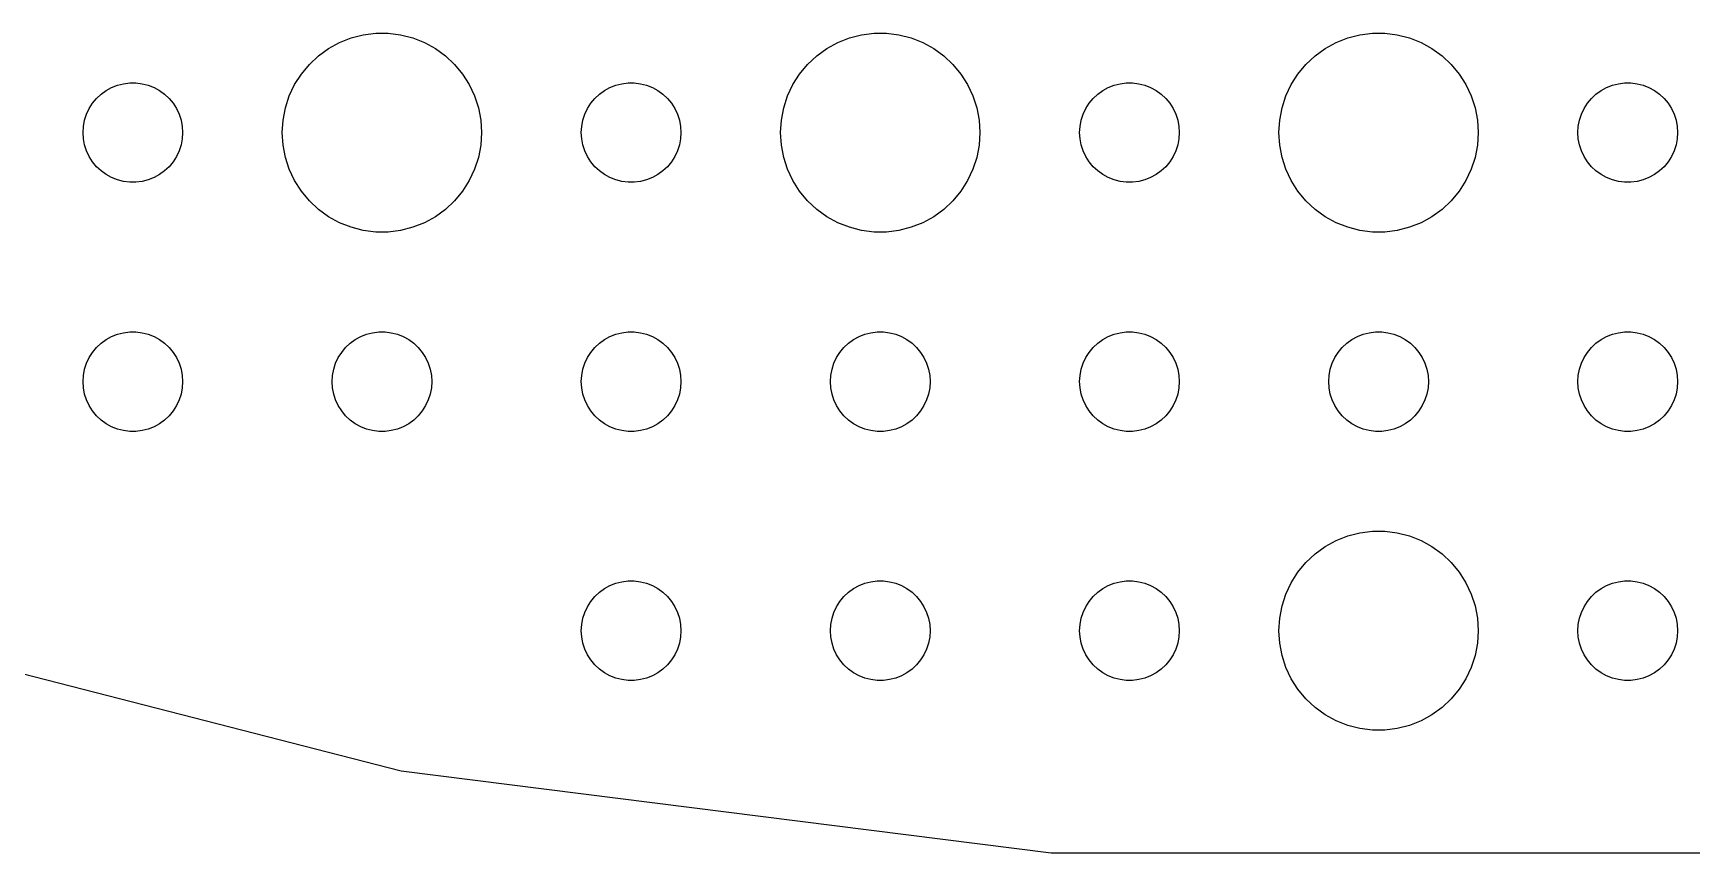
# Model space of a CAD drawing. Header units: metres. Extents: x -157 to 157, y -157 to 157.
# Drawn here: x -40.5 to 9.43, y -156.69 to -132.01 of the extents above; entities that cross this region are included whole.
import ezdxf

# ---------------------------------------------------------------- set-up
doc = ezdxf.new("R2010")
doc.units = ezdxf.units.M

msp = doc.modelspace()

# ---------------------------------------------------------------- linework, layer by layer
for p, q in [((-31.6075, -132.467), (-31.2773, -132.286)), ((-31.2773, -132.286), (-30.927, -132.147)), ((-30.927, -132.147), (-30.5621, -132.053)), ((-30.5621, -132.053), (-30.1884, -132.006)), ((-30.1884, -132.006), (-29.8116, -132.006)), ((-29.8116, -132.006), (-29.4379, -132.053)), ((-29.4379, -132.053), (-29.0729, -132.147)), ((-29.0729, -132.147), (-28.7227, -132.286)), ((-28.7227, -132.286), (-28.3925, -132.467)), ((-16.6075, -132.467), (-16.2773, -132.286)), ((-16.2773, -132.286), (-15.927, -132.147)), ((-15.927, -132.147), (-15.5621, -132.053)), ((-15.5621, -132.053), (-15.1884, -132.006)), ((-15.1884, -132.006), (-14.8116, -132.006)), ((-14.8116, -132.006), (-14.4379, -132.053)), ((-14.4379, -132.053), (-14.0729, -132.147)), ((-14.0729, -132.147), (-13.7227, -132.286)), ((-13.7227, -132.286), (-13.3925, -132.467)), ((-1.60747, -132.467), (-1.27733, -132.286)), ((-1.27733, -132.286), (-0.92705, -132.147)), ((-0.92705, -132.147), (-0.56213, -132.053)), ((-0.56213, -132.053), (-0.18837, -132.006)), ((-0.18837, -132.006), (0.18837, -132.006)), ((0.18837, -132.006), (0.56213, -132.053)), ((0.56213, -132.053), (0.92705, -132.147)), ((0.92705, -132.147), (1.27733, -132.286)), ((1.27733, -132.286), (1.60747, -132.467)), ((-32.1869, -132.946), (-31.9123, -132.688)), ((-31.9123, -132.688), (-31.6075, -132.467)), ((-28.3925, -132.467), (-28.0877, -132.688)), ((-28.0877, -132.688), (-27.8131, -132.946)), ((-17.1869, -132.946), (-16.9123, -132.688)), ((-16.9123, -132.688), (-16.6075, -132.467)), ((-13.3925, -132.467), (-13.0877, -132.688)), ((-13.0877, -132.688), (-12.8131, -132.946)), ((-2.1869, -132.946), (-1.91226, -132.688)), ((-1.91226, -132.688), (-1.60747, -132.467)), ((1.60747, -132.467), (1.91226, -132.688)), ((1.91226, -132.688), (2.1869, -132.946)), ((-32.6289, -133.555), (-32.427, -133.237)), ((-32.427, -133.237), (-32.1869, -132.946)), ((-27.8131, -132.946), (-27.5729, -133.237)), ((-27.5729, -133.237), (-27.3711, -133.555)), ((-17.6289, -133.555), (-17.427, -133.237)), ((-17.427, -133.237), (-17.1869, -132.946)), ((-12.8131, -132.946), (-12.5729, -133.237)), ((-12.5729, -133.237), (-12.3711, -133.555)), ((-2.62891, -133.555), (-2.42705, -133.237)), ((-2.42705, -133.237), (-2.1869, -132.946)), ((2.1869, -132.946), (2.42705, -133.237)), ((2.42705, -133.237), (2.62891, -133.555)), ((-38.4561, -133.844), (-38.3037, -133.734)), ((-38.3037, -133.734), (-38.1387, -133.643)), ((-38.1387, -133.643), (-37.9635, -133.573)), ((-37.9635, -133.573), (-37.7811, -133.527)), ((-37.7811, -133.527), (-37.5942, -133.503)), ((-37.5942, -133.503), (-37.4058, -133.503)), ((-37.4058, -133.503), (-37.2189, -133.527)), ((-37.2189, -133.527), (-37.0365, -133.573)), ((-37.0365, -133.573), (-36.8613, -133.643)), ((-36.8613, -133.643), (-36.6963, -133.734)), ((-36.6963, -133.734), (-36.5439, -133.844)), ((-32.7893, -133.896), (-32.6289, -133.555)), ((-27.3711, -133.555), (-27.2107, -133.896)), ((-23.4561, -133.844), (-23.3037, -133.734)), ((-23.3037, -133.734), (-23.1387, -133.643)), ((-23.1387, -133.643), (-22.9635, -133.573)), ((-22.9635, -133.573), (-22.7811, -133.527)), ((-22.7811, -133.527), (-22.5942, -133.503)), ((-22.5942, -133.503), (-22.4058, -133.503)), ((-22.4058, -133.503), (-22.2189, -133.527)), ((-22.2189, -133.527), (-22.0365, -133.573)), ((-22.0365, -133.573), (-21.8613, -133.643)), ((-21.8613, -133.643), (-21.6963, -133.734)), ((-21.6963, -133.734), (-21.5439, -133.844)), ((-17.7893, -133.896), (-17.6289, -133.555)), ((-12.3711, -133.555), (-12.2107, -133.896)), ((-8.45613, -133.844), (-8.30373, -133.734)), ((-8.30373, -133.734), (-8.13866, -133.643)), ((-8.13866, -133.643), (-7.96352, -133.573)), ((-7.96352, -133.573), (-7.78107, -133.527)), ((-7.78107, -133.527), (-7.59418, -133.503)), ((-7.59418, -133.503), (-7.40581, -133.503)), ((-7.40581, -133.503), (-7.21892, -133.527)), ((-7.21892, -133.527), (-7.03647, -133.573)), ((-7.03647, -133.573), (-6.86133, -133.643)), ((-6.86133, -133.643), (-6.69626, -133.734)), ((-6.69626, -133.734), (-6.54385, -133.844)), ((-2.78932, -133.896), (-2.62891, -133.555)), ((2.62891, -133.555), (2.78932, -133.896)), ((6.54385, -133.844), (6.69626, -133.734)), ((6.69626, -133.734), (6.86133, -133.643)), ((6.86133, -133.643), (7.03647, -133.573)), ((7.03647, -133.573), (7.21892, -133.527)), ((7.21892, -133.527), (7.40581, -133.503)), ((7.40581, -133.503), (7.59418, -133.503)), ((7.59418, -133.503), (7.78107, -133.527)), ((7.78107, -133.527), (7.96352, -133.573)), ((7.96352, -133.573), (8.13866, -133.643)), ((8.13866, -133.643), (8.30373, -133.734)), ((8.30373, -133.734), (8.45613, -133.844)), ((-38.8947, -134.448), (-38.8145, -134.277)), ((-38.8145, -134.277), (-38.7135, -134.118)), ((-38.7135, -134.118), (-38.5934, -133.973)), ((-38.5934, -133.973), (-38.4561, -133.844)), ((-36.5439, -133.844), (-36.4065, -133.973)), ((-36.4065, -133.973), (-36.2865, -134.118)), ((-36.2865, -134.118), (-36.1855, -134.277)), ((-36.1855, -134.277), (-36.1053, -134.448)), ((-32.9763, -134.624), (-32.9057, -134.254)), ((-32.9057, -134.254), (-32.7893, -133.896)), ((-27.2107, -133.896), (-27.0942, -134.254)), ((-27.0942, -134.254), (-27.0237, -134.624)), ((-23.8947, -134.448), (-23.8145, -134.277)), ((-23.8145, -134.277), (-23.7135, -134.118)), ((-23.7135, -134.118), (-23.5934, -133.973)), ((-23.5934, -133.973), (-23.4561, -133.844)), ((-21.5439, -133.844), (-21.4065, -133.973)), ((-21.4065, -133.973), (-21.2865, -134.118)), ((-21.2865, -134.118), (-21.1855, -134.277)), ((-21.1855, -134.277), (-21.1053, -134.448)), ((-17.9763, -134.624), (-17.9057, -134.254)), ((-17.9057, -134.254), (-17.7893, -133.896)), ((-12.2107, -133.896), (-12.0942, -134.254)), ((-12.0942, -134.254), (-12.0237, -134.624)), ((-8.89465, -134.448), (-8.81445, -134.277)), ((-8.81445, -134.277), (-8.71352, -134.118)), ((-8.71352, -134.118), (-8.59344, -133.973)), ((-8.59344, -133.973), (-8.45613, -133.844)), ((-6.54385, -133.844), (-6.40654, -133.973)), ((-6.40654, -133.973), (-6.28647, -134.118)), ((-6.28647, -134.118), (-6.18553, -134.277)), ((-6.18553, -134.277), (-6.10533, -134.448)), ((-2.97633, -134.624), (-2.90575, -134.254)), ((-2.90575, -134.254), (-2.78932, -133.896)), ((2.78932, -133.896), (2.90575, -134.254)), ((2.90575, -134.254), (2.97633, -134.624)), ((6.10533, -134.448), (6.18553, -134.277)), ((6.18553, -134.277), (6.28647, -134.118)), ((6.28647, -134.118), (6.40654, -133.973)), ((6.40654, -133.973), (6.54385, -133.844)), ((8.45613, -133.844), (8.59344, -133.973)), ((8.59344, -133.973), (8.71352, -134.118)), ((8.71352, -134.118), (8.81445, -134.277)), ((8.81445, -134.277), (8.89465, -134.448)), ((-38.9882, -134.812), (-38.9529, -134.627)), ((-38.9529, -134.627), (-38.8947, -134.448)), ((-36.1053, -134.448), (-36.0471, -134.627)), ((-36.0471, -134.627), (-36.0118, -134.812)), ((-33, -135), (-32.9763, -134.624)), ((-27.0237, -134.624), (-27, -135)), ((-23.9882, -134.812), (-23.9529, -134.627)), ((-23.9529, -134.627), (-23.8947, -134.448)), ((-21.1053, -134.448), (-21.0471, -134.627)), ((-21.0471, -134.627), (-21.0118, -134.812)), ((-18, -135), (-17.9763, -134.624)), ((-12.0237, -134.624), (-12, -135)), ((-8.98816, -134.812), (-8.95287, -134.627)), ((-8.95287, -134.627), (-8.89465, -134.448)), ((-6.10533, -134.448), (-6.04712, -134.627)), ((-6.04712, -134.627), (-6.01183, -134.812)), ((-3, -135), (-2.97633, -134.624)), ((2.97633, -134.624), (3, -135)), ((6.01183, -134.812), (6.04712, -134.627)), ((6.04712, -134.627), (6.10533, -134.448)), ((8.89465, -134.448), (8.95287, -134.627)), ((8.95287, -134.627), (8.98816, -134.812)), ((-39, -135), (-38.9882, -134.812)), ((-38.9882, -135.188), (-39, -135)), ((-38.9529, -135.373), (-38.9882, -135.188)), ((-36.0118, -135.188), (-36.0471, -135.373)), ((-36.0118, -134.812), (-36, -135)), ((-36, -135), (-36.0118, -135.188)), ((-32.9763, -135.376), (-33, -135)), ((-27, -135), (-27.0237, -135.376)), ((-24, -135), (-23.9882, -134.812)), ((-23.9882, -135.188), (-24, -135)), ((-23.9529, -135.373), (-23.9882, -135.188)), ((-21.0118, -135.188), (-21.0471, -135.373)), ((-21.0118, -134.812), (-21, -135)), ((-21, -135), (-21.0118, -135.188)), ((-17.9763, -135.376), (-18, -135)), ((-12, -135), (-12.0237, -135.376)), ((-9, -135), (-8.98816, -134.812)), ((-8.98816, -135.188), (-9, -135)), ((-8.95287, -135.373), (-8.98816, -135.188)), ((-6.01183, -135.188), (-6.04712, -135.373)), ((-6.01183, -134.812), (-6, -135)), ((-6, -135), (-6.01183, -135.188)), ((-2.97633, -135.376), (-3, -135)), ((3, -135), (2.97633, -135.376)), ((6, -135), (6.01183, -134.812)), ((6.01183, -135.188), (6, -135)), ((6.04712, -135.373), (6.01183, -135.188)), ((8.98816, -135.188), (8.95287, -135.373)), ((8.98816, -134.812), (9, -135)), ((9, -135), (8.98816, -135.188)), ((-38.8947, -135.552), (-38.9529, -135.373)), ((-38.8145, -135.723), (-38.8947, -135.552)), ((-38.7135, -135.882), (-38.8145, -135.723)), ((-36.1855, -135.723), (-36.2865, -135.882)), ((-36.1053, -135.552), (-36.1855, -135.723)), ((-36.0471, -135.373), (-36.1053, -135.552)), ((-32.9057, -135.746), (-32.9763, -135.376)), ((-32.7893, -136.104), (-32.9057, -135.746)), ((-27.0942, -135.746), (-27.2107, -136.104)), ((-27.0237, -135.376), (-27.0942, -135.746)), ((-23.8947, -135.552), (-23.9529, -135.373)), ((-23.8145, -135.723), (-23.8947, -135.552)), ((-23.7135, -135.882), (-23.8145, -135.723)), ((-21.1855, -135.723), (-21.2865, -135.882)), ((-21.1053, -135.552), (-21.1855, -135.723)), ((-21.0471, -135.373), (-21.1053, -135.552)), ((-17.9057, -135.746), (-17.9763, -135.376)), ((-17.7893, -136.104), (-17.9057, -135.746)), ((-12.0942, -135.746), (-12.2107, -136.104)), ((-12.0237, -135.376), (-12.0942, -135.746)), ((-8.89465, -135.552), (-8.95287, -135.373)), ((-8.81445, -135.723), (-8.89465, -135.552)), ((-8.71352, -135.882), (-8.81445, -135.723)), ((-6.18553, -135.723), (-6.28647, -135.882)), ((-6.10533, -135.552), (-6.18553, -135.723)), ((-6.04712, -135.373), (-6.10533, -135.552)), ((-2.90575, -135.746), (-2.97633, -135.376)), ((-2.78932, -136.104), (-2.90575, -135.746)), ((2.90575, -135.746), (2.78932, -136.104)), ((2.97633, -135.376), (2.90575, -135.746)), ((6.10533, -135.552), (6.04712, -135.373)), ((6.18553, -135.723), (6.10533, -135.552)), ((6.28647, -135.882), (6.18553, -135.723)), ((8.81445, -135.723), (8.71352, -135.882)), ((8.89465, -135.552), (8.81445, -135.723)), ((8.95287, -135.373), (8.89465, -135.552)), ((-38.5934, -136.027), (-38.7135, -135.882)), ((-38.4561, -136.156), (-38.5934, -136.027)), ((-38.3037, -136.266), (-38.4561, -136.156)), ((-38.1387, -136.357), (-38.3037, -136.266)), ((-36.6963, -136.266), (-36.8613, -136.357)), ((-36.5439, -136.156), (-36.6963, -136.266)), ((-36.4065, -136.027), (-36.5439, -136.156)), ((-36.2865, -135.882), (-36.4065, -136.027)), ((-32.6289, -136.445), (-32.7893, -136.104)), ((-27.2107, -136.104), (-27.3711, -136.445)), ((-23.5934, -136.027), (-23.7135, -135.882)), ((-23.4561, -136.156), (-23.5934, -136.027)), ((-23.3037, -136.266), (-23.4561, -136.156)), ((-23.1387, -136.357), (-23.3037, -136.266)), ((-21.6963, -136.266), (-21.8613, -136.357)), ((-21.5439, -136.156), (-21.6963, -136.266)), ((-21.4065, -136.027), (-21.5439, -136.156)), ((-21.2865, -135.882), (-21.4065, -136.027)), ((-17.6289, -136.445), (-17.7893, -136.104)), ((-12.2107, -136.104), (-12.3711, -136.445)), ((-8.59344, -136.027), (-8.71352, -135.882)), ((-8.45613, -136.156), (-8.59344, -136.027)), ((-8.30373, -136.266), (-8.45613, -136.156)), ((-8.13866, -136.357), (-8.30373, -136.266)), ((-6.69626, -136.266), (-6.86133, -136.357)), ((-6.54385, -136.156), (-6.69626, -136.266)), ((-6.40654, -136.027), (-6.54385, -136.156)), ((-6.28647, -135.882), (-6.40654, -136.027)), ((-2.62891, -136.445), (-2.78932, -136.104)), ((2.78932, -136.104), (2.62891, -136.445)), ((6.40654, -136.027), (6.28647, -135.882)), ((6.54385, -136.156), (6.40654, -136.027)), ((6.69626, -136.266), (6.54385, -136.156)), ((6.86133, -136.357), (6.69626, -136.266)), ((8.30373, -136.266), (8.13866, -136.357)), ((8.45613, -136.156), (8.30373, -136.266)), ((8.59344, -136.027), (8.45613, -136.156)), ((8.71352, -135.882), (8.59344, -136.027)), ((-37.9635, -136.427), (-38.1387, -136.357)), ((-37.7811, -136.473), (-37.9635, -136.427)), ((-37.5942, -136.497), (-37.7811, -136.473)), ((-37.4058, -136.497), (-37.5942, -136.497)), ((-37.2189, -136.473), (-37.4058, -136.497)), ((-37.0365, -136.427), (-37.2189, -136.473)), ((-36.8613, -136.357), (-37.0365, -136.427)), ((-32.427, -136.763), (-32.6289, -136.445)), ((-32.1869, -137.054), (-32.427, -136.763)), ((-27.5729, -136.763), (-27.8131, -137.054)), ((-27.3711, -136.445), (-27.5729, -136.763)), ((-22.9635, -136.427), (-23.1387, -136.357)), ((-22.7811, -136.473), (-22.9635, -136.427)), ((-22.5942, -136.497), (-22.7811, -136.473)), ((-22.4058, -136.497), (-22.5942, -136.497)), ((-22.2189, -136.473), (-22.4058, -136.497)), ((-22.0365, -136.427), (-22.2189, -136.473)), ((-21.8613, -136.357), (-22.0365, -136.427)), ((-17.427, -136.763), (-17.6289, -136.445)), ((-17.1869, -137.054), (-17.427, -136.763)), ((-12.5729, -136.763), (-12.8131, -137.054)), ((-12.3711, -136.445), (-12.5729, -136.763)), ((-7.96352, -136.427), (-8.13866, -136.357)), ((-7.78107, -136.473), (-7.96352, -136.427)), ((-7.59418, -136.497), (-7.78107, -136.473)), ((-7.40581, -136.497), (-7.59418, -136.497)), ((-7.21892, -136.473), (-7.40581, -136.497)), ((-7.03647, -136.427), (-7.21892, -136.473)), ((-6.86133, -136.357), (-7.03647, -136.427)), ((-2.42705, -136.763), (-2.62891, -136.445)), ((-2.1869, -137.054), (-2.42705, -136.763)), ((2.42705, -136.763), (2.1869, -137.054)), ((2.62891, -136.445), (2.42705, -136.763)), ((7.03647, -136.427), (6.86133, -136.357)), ((7.21892, -136.473), (7.03647, -136.427)), ((7.40581, -136.497), (7.21892, -136.473)), ((7.59418, -136.497), (7.40581, -136.497)), ((7.78107, -136.473), (7.59418, -136.497)), ((7.96352, -136.427), (7.78107, -136.473)), ((8.13866, -136.357), (7.96352, -136.427)), ((-31.9123, -137.312), (-32.1869, -137.054)), ((-27.8131, -137.054), (-28.0877, -137.312)), ((-16.9123, -137.312), (-17.1869, -137.054)), ((-12.8131, -137.054), (-13.0877, -137.312)), ((-1.91226, -137.312), (-2.1869, -137.054)), ((2.1869, -137.054), (1.91226, -137.312)), ((-31.6075, -137.533), (-31.9123, -137.312)), ((-31.2773, -137.714), (-31.6075, -137.533)), ((-30.927, -137.853), (-31.2773, -137.714)), ((-28.7227, -137.714), (-29.0729, -137.853)), ((-28.3925, -137.533), (-28.7227, -137.714)), ((-28.0877, -137.312), (-28.3925, -137.533)), ((-16.6075, -137.533), (-16.9123, -137.312)), ((-16.2773, -137.714), (-16.6075, -137.533)), ((-15.927, -137.853), (-16.2773, -137.714)), ((-13.7227, -137.714), (-14.0729, -137.853)), ((-13.3925, -137.533), (-13.7227, -137.714)), ((-13.0877, -137.312), (-13.3925, -137.533)), ((-1.60747, -137.533), (-1.91226, -137.312)), ((-1.27733, -137.714), (-1.60747, -137.533)), ((-0.92705, -137.853), (-1.27733, -137.714)), ((1.27733, -137.714), (0.92705, -137.853)), ((1.60747, -137.533), (1.27733, -137.714)), ((1.91226, -137.312), (1.60747, -137.533)), ((-30.5621, -137.947), (-30.927, -137.853)), ((-30.1884, -137.994), (-30.5621, -137.947)), ((-29.8116, -137.994), (-30.1884, -137.994)), ((-29.4379, -137.947), (-29.8116, -137.994)), ((-29.0729, -137.853), (-29.4379, -137.947)), ((-15.5621, -137.947), (-15.927, -137.853)), ((-15.1884, -137.994), (-15.5621, -137.947)), ((-14.8116, -137.994), (-15.1884, -137.994)), ((-14.4379, -137.947), (-14.8116, -137.994)), ((-14.0729, -137.853), (-14.4379, -137.947)), ((-0.56213, -137.947), (-0.92705, -137.853)), ((-0.18837, -137.994), (-0.56213, -137.947)), ((0.18837, -137.994), (-0.18837, -137.994)), ((0.56213, -137.947), (0.18837, -137.994)), ((0.92705, -137.853), (0.56213, -137.947)), ((-38.4561, -141.344), (-38.3037, -141.234)), ((-38.3037, -141.234), (-38.1387, -141.143)), ((-38.1387, -141.143), (-37.9635, -141.073)), ((-37.9635, -141.073), (-37.7811, -141.027)), ((-37.7811, -141.027), (-37.5942, -141.003)), ((-37.5942, -141.003), (-37.4058, -141.003)), ((-37.4058, -141.003), (-37.2189, -141.027)), ((-37.2189, -141.027), (-37.0365, -141.073)), ((-37.0365, -141.073), (-36.8613, -141.143)), ((-36.8613, -141.143), (-36.6963, -141.234)), ((-36.6963, -141.234), (-36.5439, -141.344)), ((-30.9561, -141.344), (-30.8037, -141.234)), ((-30.8037, -141.234), (-30.6387, -141.143)), ((-30.6387, -141.143), (-30.4635, -141.073)), ((-30.4635, -141.073), (-30.2811, -141.027)), ((-30.2811, -141.027), (-30.0942, -141.003)), ((-30.0942, -141.003), (-29.9058, -141.003)), ((-29.9058, -141.003), (-29.7189, -141.027)), ((-29.7189, -141.027), (-29.5365, -141.073)), ((-29.5365, -141.073), (-29.3613, -141.143)), ((-29.3613, -141.143), (-29.1963, -141.234)), ((-29.1963, -141.234), (-29.0439, -141.344)), ((-23.4561, -141.344), (-23.3037, -141.234)), ((-23.3037, -141.234), (-23.1387, -141.143)), ((-23.1387, -141.143), (-22.9635, -141.073)), ((-22.9635, -141.073), (-22.7811, -141.027)), ((-22.7811, -141.027), (-22.5942, -141.003)), ((-22.5942, -141.003), (-22.4058, -141.003)), ((-22.4058, -141.003), (-22.2189, -141.027)), ((-22.2189, -141.027), (-22.0365, -141.073)), ((-22.0365, -141.073), (-21.8613, -141.143)), ((-21.8613, -141.143), (-21.6963, -141.234)), ((-21.6963, -141.234), (-21.5439, -141.344)), ((-15.9561, -141.344), (-15.8037, -141.234)), ((-15.8037, -141.234), (-15.6387, -141.143)), ((-15.6387, -141.143), (-15.4635, -141.073)), ((-15.4635, -141.073), (-15.2811, -141.027)), ((-15.2811, -141.027), (-15.0942, -141.003)), ((-15.0942, -141.003), (-14.9058, -141.003)), ((-14.9058, -141.003), (-14.7189, -141.027)), ((-14.7189, -141.027), (-14.5365, -141.073)), ((-14.5365, -141.073), (-14.3613, -141.143)), ((-14.3613, -141.143), (-14.1963, -141.234)), ((-14.1963, -141.234), (-14.0439, -141.344)), ((-8.45613, -141.344), (-8.30373, -141.234)), ((-8.30373, -141.234), (-8.13866, -141.143)), ((-8.13866, -141.143), (-7.96352, -141.073)), ((-7.96352, -141.073), (-7.78107, -141.027)), ((-7.78107, -141.027), (-7.59418, -141.003)), ((-7.59418, -141.003), (-7.40581, -141.003)), ((-7.40581, -141.003), (-7.21892, -141.027)), ((-7.21892, -141.027), (-7.03647, -141.073)), ((-7.03647, -141.073), (-6.86133, -141.143)), ((-6.86133, -141.143), (-6.69626, -141.234)), ((-6.69626, -141.234), (-6.54385, -141.344)), ((-0.95613, -141.344), (-0.80373, -141.234)), ((-0.80373, -141.234), (-0.63866, -141.143)), ((-0.63866, -141.143), (-0.46352, -141.073)), ((-0.46352, -141.073), (-0.28107, -141.027)), ((-0.28107, -141.027), (-0.09418, -141.003)), ((-0.09418, -141.003), (0.09418, -141.003)), ((0.09418, -141.003), (0.28107, -141.027)), ((0.28107, -141.027), (0.46352, -141.073)), ((0.46352, -141.073), (0.63866, -141.143)), ((0.63866, -141.143), (0.80373, -141.234)), ((0.80373, -141.234), (0.95613, -141.344)), ((6.54385, -141.344), (6.69626, -141.234)), ((6.69626, -141.234), (6.86133, -141.143)), ((6.86133, -141.143), (7.03647, -141.073)), ((7.03647, -141.073), (7.21892, -141.027)), ((7.21892, -141.027), (7.40581, -141.003)), ((7.40581, -141.003), (7.59418, -141.003)), ((7.59418, -141.003), (7.78107, -141.027)), ((7.78107, -141.027), (7.96352, -141.073)), ((7.96352, -141.073), (8.13866, -141.143)), ((8.13866, -141.143), (8.30373, -141.234)), ((8.30373, -141.234), (8.45613, -141.344)), ((-38.8947, -141.948), (-38.8145, -141.777)), ((-38.8145, -141.777), (-38.7135, -141.618)), ((-38.7135, -141.618), (-38.5934, -141.473)), ((-38.5934, -141.473), (-38.4561, -141.344)), ((-36.5439, -141.344), (-36.4065, -141.473)), ((-36.4065, -141.473), (-36.2865, -141.618)), ((-36.2865, -141.618), (-36.1855, -141.777)), ((-36.1855, -141.777), (-36.1053, -141.948)), ((-31.3947, -141.948), (-31.3145, -141.777)), ((-31.3145, -141.777), (-31.2135, -141.618)), ((-31.2135, -141.618), (-31.0934, -141.473)), ((-31.0934, -141.473), (-30.9561, -141.344)), ((-29.0439, -141.344), (-28.9065, -141.473)), ((-28.9065, -141.473), (-28.7865, -141.618)), ((-28.7865, -141.618), (-28.6855, -141.777)), ((-28.6855, -141.777), (-28.6053, -141.948)), ((-23.8947, -141.948), (-23.8145, -141.777)), ((-23.8145, -141.777), (-23.7135, -141.618)), ((-23.7135, -141.618), (-23.5934, -141.473)), ((-23.5934, -141.473), (-23.4561, -141.344)), ((-21.5439, -141.344), (-21.4065, -141.473)), ((-21.4065, -141.473), (-21.2865, -141.618)), ((-21.2865, -141.618), (-21.1855, -141.777)), ((-21.1855, -141.777), (-21.1053, -141.948)), ((-16.3947, -141.948), (-16.3145, -141.777)), ((-16.3145, -141.777), (-16.2135, -141.618)), ((-16.2135, -141.618), (-16.0934, -141.473)), ((-16.0934, -141.473), (-15.9561, -141.344)), ((-14.0439, -141.344), (-13.9065, -141.473)), ((-13.9065, -141.473), (-13.7865, -141.618)), ((-13.7865, -141.618), (-13.6855, -141.777)), ((-13.6855, -141.777), (-13.6053, -141.948)), ((-8.89465, -141.948), (-8.81445, -141.777)), ((-8.81445, -141.777), (-8.71352, -141.618)), ((-8.71352, -141.618), (-8.59344, -141.473)), ((-8.59344, -141.473), (-8.45613, -141.344)), ((-6.54385, -141.344), (-6.40654, -141.473)), ((-6.40654, -141.473), (-6.28647, -141.618)), ((-6.28647, -141.618), (-6.18553, -141.777)), ((-6.18553, -141.777), (-6.10533, -141.948)), ((-1.39465, -141.948), (-1.31445, -141.777)), ((-1.31445, -141.777), (-1.21352, -141.618)), ((-1.21352, -141.618), (-1.09344, -141.473)), ((-1.09344, -141.473), (-0.95613, -141.344)), ((0.95613, -141.344), (1.09344, -141.473)), ((1.09344, -141.473), (1.21352, -141.618)), ((1.21352, -141.618), (1.31445, -141.777)), ((1.31445, -141.777), (1.39465, -141.948)), ((6.10533, -141.948), (6.18553, -141.777)), ((6.18553, -141.777), (6.28647, -141.618)), ((6.28647, -141.618), (6.40654, -141.473)), ((6.40654, -141.473), (6.54385, -141.344)), ((8.45613, -141.344), (8.59344, -141.473)), ((8.59344, -141.473), (8.71352, -141.618)), ((8.71352, -141.618), (8.81445, -141.777)), ((8.81445, -141.777), (8.89465, -141.948)), ((-38.9882, -142.312), (-38.9529, -142.127)), ((-38.9529, -142.127), (-38.8947, -141.948)), ((-36.1053, -141.948), (-36.0471, -142.127)), ((-36.0471, -142.127), (-36.0118, -142.312)), ((-31.4882, -142.312), (-31.4529, -142.127)), ((-31.4529, -142.127), (-31.3947, -141.948)), ((-28.6053, -141.948), (-28.5471, -142.127)), ((-28.5471, -142.127), (-28.5118, -142.312)), ((-23.9882, -142.312), (-23.9529, -142.127)), ((-23.9529, -142.127), (-23.8947, -141.948)), ((-21.1053, -141.948), (-21.0471, -142.127)), ((-21.0471, -142.127), (-21.0118, -142.312)), ((-16.4882, -142.312), (-16.4529, -142.127)), ((-16.4529, -142.127), (-16.3947, -141.948)), ((-13.6053, -141.948), (-13.5471, -142.127)), ((-13.5471, -142.127), (-13.5118, -142.312)), ((-8.98816, -142.312), (-8.95287, -142.127)), ((-8.95287, -142.127), (-8.89465, -141.948)), ((-6.10533, -141.948), (-6.04712, -142.127)), ((-6.04712, -142.127), (-6.01183, -142.312)), ((-1.48816, -142.312), (-1.45287, -142.127)), ((-1.45287, -142.127), (-1.39465, -141.948)), ((1.39465, -141.948), (1.45287, -142.127)), ((1.45287, -142.127), (1.48816, -142.312)), ((6.01183, -142.312), (6.04712, -142.127)), ((6.04712, -142.127), (6.10533, -141.948)), ((8.89465, -141.948), (8.95287, -142.127)), ((8.95287, -142.127), (8.98816, -142.312)), ((-39, -142.5), (-38.9882, -142.312)), ((-38.9882, -142.688), (-39, -142.5)), ((-38.9529, -142.873), (-38.9882, -142.688)), ((-36.0118, -142.688), (-36.0471, -142.873)), ((-36.0118, -142.312), (-36, -142.5)), ((-36, -142.5), (-36.0118, -142.688)), ((-31.5, -142.5), (-31.4882, -142.312)), ((-31.4882, -142.688), (-31.5, -142.5)), ((-31.4529, -142.873), (-31.4882, -142.688)), ((-28.5118, -142.688), (-28.5471, -142.873)), ((-28.5118, -142.312), (-28.5, -142.5)), ((-28.5, -142.5), (-28.5118, -142.688)), ((-24, -142.5), (-23.9882, -142.312)), ((-23.9882, -142.688), (-24, -142.5)), ((-23.9529, -142.873), (-23.9882, -142.688)), ((-21.0118, -142.688), (-21.0471, -142.873)), ((-21.0118, -142.312), (-21, -142.5)), ((-21, -142.5), (-21.0118, -142.688)), ((-16.5, -142.5), (-16.4882, -142.312)), ((-16.4882, -142.688), (-16.5, -142.5)), ((-16.4529, -142.873), (-16.4882, -142.688)), ((-13.5118, -142.688), (-13.5471, -142.873)), ((-13.5118, -142.312), (-13.5, -142.5)), ((-13.5, -142.5), (-13.5118, -142.688)), ((-9, -142.5), (-8.98816, -142.312)), ((-8.98816, -142.688), (-9, -142.5)), ((-8.95287, -142.873), (-8.98816, -142.688)), ((-6.01183, -142.688), (-6.04712, -142.873)), ((-6.01183, -142.312), (-6, -142.5)), ((-6, -142.5), (-6.01183, -142.688)), ((-1.5, -142.5), (-1.48816, -142.312)), ((-1.48816, -142.688), (-1.5, -142.5)), ((-1.45287, -142.873), (-1.48816, -142.688)), ((1.48816, -142.688), (1.45287, -142.873)), ((1.48816, -142.312), (1.5, -142.5)), ((1.5, -142.5), (1.48816, -142.688)), ((6, -142.5), (6.01183, -142.312)), ((6.01183, -142.688), (6, -142.5)), ((6.04712, -142.873), (6.01183, -142.688)), ((8.98816, -142.688), (8.95287, -142.873)), ((8.98816, -142.312), (9, -142.5)), ((9, -142.5), (8.98816, -142.688)), ((-38.8947, -143.052), (-38.9529, -142.873)), ((-38.8145, -143.223), (-38.8947, -143.052)), ((-38.7135, -143.382), (-38.8145, -143.223)), ((-36.1855, -143.223), (-36.2865, -143.382)), ((-36.1053, -143.052), (-36.1855, -143.223)), ((-36.0471, -142.873), (-36.1053, -143.052)), ((-31.3947, -143.052), (-31.4529, -142.873)), ((-31.3145, -143.223), (-31.3947, -143.052)), ((-31.2135, -143.382), (-31.3145, -143.223)), ((-28.6855, -143.223), (-28.7865, -143.382)), ((-28.6053, -143.052), (-28.6855, -143.223)), ((-28.5471, -142.873), (-28.6053, -143.052)), ((-23.8947, -143.052), (-23.9529, -142.873)), ((-23.8145, -143.223), (-23.8947, -143.052)), ((-23.7135, -143.382), (-23.8145, -143.223)), ((-21.1855, -143.223), (-21.2865, -143.382)), ((-21.1053, -143.052), (-21.1855, -143.223)), ((-21.0471, -142.873), (-21.1053, -143.052)), ((-16.3947, -143.052), (-16.4529, -142.873)), ((-16.3145, -143.223), (-16.3947, -143.052)), ((-16.2135, -143.382), (-16.3145, -143.223)), ((-13.6855, -143.223), (-13.7865, -143.382)), ((-13.6053, -143.052), (-13.6855, -143.223)), ((-13.5471, -142.873), (-13.6053, -143.052)), ((-8.89465, -143.052), (-8.95287, -142.873)), ((-8.81445, -143.223), (-8.89465, -143.052)), ((-8.71352, -143.382), (-8.81445, -143.223)), ((-6.18553, -143.223), (-6.28647, -143.382)), ((-6.10533, -143.052), (-6.18553, -143.223)), ((-6.04712, -142.873), (-6.10533, -143.052)), ((-1.39465, -143.052), (-1.45287, -142.873)), ((-1.31445, -143.223), (-1.39465, -143.052)), ((-1.21352, -143.382), (-1.31445, -143.223)), ((1.31445, -143.223), (1.21352, -143.382)), ((1.39465, -143.052), (1.31445, -143.223)), ((1.45287, -142.873), (1.39465, -143.052)), ((6.10533, -143.052), (6.04712, -142.873)), ((6.18553, -143.223), (6.10533, -143.052)), ((6.28647, -143.382), (6.18553, -143.223)), ((8.81445, -143.223), (8.71352, -143.382)), ((8.89465, -143.052), (8.81445, -143.223)), ((8.95287, -142.873), (8.89465, -143.052)), ((-38.5934, -143.527), (-38.7135, -143.382)), ((-38.4561, -143.656), (-38.5934, -143.527)), ((-38.3037, -143.766), (-38.4561, -143.656)), ((-38.1387, -143.857), (-38.3037, -143.766)), ((-36.6963, -143.766), (-36.8613, -143.857)), ((-36.5439, -143.656), (-36.6963, -143.766)), ((-36.4065, -143.527), (-36.5439, -143.656)), ((-36.2865, -143.382), (-36.4065, -143.527)), ((-31.0934, -143.527), (-31.2135, -143.382)), ((-30.9561, -143.656), (-31.0934, -143.527)), ((-30.8037, -143.766), (-30.9561, -143.656)), ((-30.6387, -143.857), (-30.8037, -143.766)), ((-29.1963, -143.766), (-29.3613, -143.857)), ((-29.0439, -143.656), (-29.1963, -143.766)), ((-28.9065, -143.527), (-29.0439, -143.656)), ((-28.7865, -143.382), (-28.9065, -143.527)), ((-23.5934, -143.527), (-23.7135, -143.382)), ((-23.4561, -143.656), (-23.5934, -143.527)), ((-23.3037, -143.766), (-23.4561, -143.656)), ((-23.1387, -143.857), (-23.3037, -143.766)), ((-21.6963, -143.766), (-21.8613, -143.857)), ((-21.5439, -143.656), (-21.6963, -143.766)), ((-21.4065, -143.527), (-21.5439, -143.656)), ((-21.2865, -143.382), (-21.4065, -143.527)), ((-16.0934, -143.527), (-16.2135, -143.382)), ((-15.9561, -143.656), (-16.0934, -143.527)), ((-15.8037, -143.766), (-15.9561, -143.656)), ((-15.6387, -143.857), (-15.8037, -143.766)), ((-14.1963, -143.766), (-14.3613, -143.857)), ((-14.0439, -143.656), (-14.1963, -143.766)), ((-13.9065, -143.527), (-14.0439, -143.656)), ((-13.7865, -143.382), (-13.9065, -143.527)), ((-8.59344, -143.527), (-8.71352, -143.382)), ((-8.45613, -143.656), (-8.59344, -143.527)), ((-8.30373, -143.766), (-8.45613, -143.656)), ((-8.13866, -143.857), (-8.30373, -143.766)), ((-6.69626, -143.766), (-6.86133, -143.857)), ((-6.54385, -143.656), (-6.69626, -143.766)), ((-6.40654, -143.527), (-6.54385, -143.656)), ((-6.28647, -143.382), (-6.40654, -143.527)), ((-1.09344, -143.527), (-1.21352, -143.382)), ((-0.95613, -143.656), (-1.09344, -143.527)), ((-0.80373, -143.766), (-0.95613, -143.656)), ((-0.63866, -143.857), (-0.80373, -143.766)), ((0.80373, -143.766), (0.63866, -143.857)), ((0.95613, -143.656), (0.80373, -143.766)), ((1.09344, -143.527), (0.95613, -143.656)), ((1.21352, -143.382), (1.09344, -143.527)), ((6.40654, -143.527), (6.28647, -143.382)), ((6.54385, -143.656), (6.40654, -143.527)), ((6.69626, -143.766), (6.54385, -143.656)), ((6.86133, -143.857), (6.69626, -143.766)), ((8.30373, -143.766), (8.13866, -143.857)), ((8.45613, -143.656), (8.30373, -143.766)), ((8.59344, -143.527), (8.45613, -143.656)), ((8.71352, -143.382), (8.59344, -143.527)), ((-37.9635, -143.927), (-38.1387, -143.857)), ((-37.7811, -143.973), (-37.9635, -143.927)), ((-37.5942, -143.997), (-37.7811, -143.973)), ((-37.4058, -143.997), (-37.5942, -143.997)), ((-37.2189, -143.973), (-37.4058, -143.997)), ((-37.0365, -143.927), (-37.2189, -143.973)), ((-36.8613, -143.857), (-37.0365, -143.927)), ((-30.4635, -143.927), (-30.6387, -143.857)), ((-30.2811, -143.973), (-30.4635, -143.927)), ((-30.0942, -143.997), (-30.2811, -143.973)), ((-29.9058, -143.997), (-30.0942, -143.997)), ((-29.7189, -143.973), (-29.9058, -143.997)), ((-29.5365, -143.927), (-29.7189, -143.973)), ((-29.3613, -143.857), (-29.5365, -143.927)), ((-22.9635, -143.927), (-23.1387, -143.857)), ((-22.7811, -143.973), (-22.9635, -143.927)), ((-22.5942, -143.997), (-22.7811, -143.973)), ((-22.4058, -143.997), (-22.5942, -143.997)), ((-22.2189, -143.973), (-22.4058, -143.997)), ((-22.0365, -143.927), (-22.2189, -143.973)), ((-21.8613, -143.857), (-22.0365, -143.927)), ((-15.4635, -143.927), (-15.6387, -143.857)), ((-15.2811, -143.973), (-15.4635, -143.927)), ((-15.0942, -143.997), (-15.2811, -143.973)), ((-14.9058, -143.997), (-15.0942, -143.997)), ((-14.7189, -143.973), (-14.9058, -143.997)), ((-14.5365, -143.927), (-14.7189, -143.973)), ((-14.3613, -143.857), (-14.5365, -143.927)), ((-7.96352, -143.927), (-8.13866, -143.857)), ((-7.78107, -143.973), (-7.96352, -143.927)), ((-7.59418, -143.997), (-7.78107, -143.973)), ((-7.40581, -143.997), (-7.59418, -143.997)), ((-7.21892, -143.973), (-7.40581, -143.997)), ((-7.03647, -143.927), (-7.21892, -143.973)), ((-6.86133, -143.857), (-7.03647, -143.927)), ((-0.46352, -143.927), (-0.63866, -143.857)), ((-0.28107, -143.973), (-0.46352, -143.927)), ((-0.09418, -143.997), (-0.28107, -143.973)), ((0.09418, -143.997), (-0.09418, -143.997)), ((0.28107, -143.973), (0.09418, -143.997)), ((0.46352, -143.927), (0.28107, -143.973)), ((0.63866, -143.857), (0.46352, -143.927)), ((7.03647, -143.927), (6.86133, -143.857)), ((7.21892, -143.973), (7.03647, -143.927)), ((7.40581, -143.997), (7.21892, -143.973)), ((7.59418, -143.997), (7.40581, -143.997)), ((7.78107, -143.973), (7.59418, -143.997)), ((7.96352, -143.927), (7.78107, -143.973)), ((8.13866, -143.857), (7.96352, -143.927)), ((-1.60747, -147.467), (-1.27733, -147.286)), ((-1.27733, -147.286), (-0.92705, -147.147)), ((-0.92705, -147.147), (-0.56213, -147.053)), ((-0.56213, -147.053), (-0.18837, -147.006)), ((-0.18837, -147.006), (0.18837, -147.006)), ((0.18837, -147.006), (0.56213, -147.053)), ((0.56213, -147.053), (0.92705, -147.147)), ((0.92705, -147.147), (1.27733, -147.286)), ((1.27733, -147.286), (1.60747, -147.467)), ((-2.1869, -147.946), (-1.91226, -147.688)), ((-1.91226, -147.688), (-1.60747, -147.467)), ((1.60747, -147.467), (1.91226, -147.688)), ((1.91226, -147.688), (2.1869, -147.946)), ((-2.62891, -148.555), (-2.42705, -148.237)), ((-2.42705, -148.237), (-2.1869, -147.946)), ((2.1869, -147.946), (2.42705, -148.237)), ((2.42705, -148.237), (2.62891, -148.555)), ((-23.4561, -148.844), (-23.3037, -148.734)), ((-23.3037, -148.734), (-23.1387, -148.643)), ((-23.1387, -148.643), (-22.9635, -148.573)), ((-22.9635, -148.573), (-22.7811, -148.527)), ((-22.7811, -148.527), (-22.5942, -148.503)), ((-22.5942, -148.503), (-22.4058, -148.503)), ((-22.4058, -148.503), (-22.2189, -148.527)), ((-22.2189, -148.527), (-22.0365, -148.573)), ((-22.0365, -148.573), (-21.8613, -148.643)), ((-21.8613, -148.643), (-21.6963, -148.734)), ((-21.6963, -148.734), (-21.5439, -148.844)), ((-15.9561, -148.844), (-15.8037, -148.734)), ((-15.8037, -148.734), (-15.6387, -148.643)), ((-15.6387, -148.643), (-15.4635, -148.573)), ((-15.4635, -148.573), (-15.2811, -148.527)), ((-15.2811, -148.527), (-15.0942, -148.503)), ((-15.0942, -148.503), (-14.9058, -148.503)), ((-14.9058, -148.503), (-14.7189, -148.527)), ((-14.7189, -148.527), (-14.5365, -148.573)), ((-14.5365, -148.573), (-14.3613, -148.643)), ((-14.3613, -148.643), (-14.1963, -148.734)), ((-14.1963, -148.734), (-14.0439, -148.844)), ((-8.45613, -148.844), (-8.30373, -148.734)), ((-8.30373, -148.734), (-8.13866, -148.643)), ((-8.13866, -148.643), (-7.96352, -148.573)), ((-7.96352, -148.573), (-7.78107, -148.527)), ((-7.78107, -148.527), (-7.59418, -148.503)), ((-7.59418, -148.503), (-7.40581, -148.503)), ((-7.40581, -148.503), (-7.21892, -148.527)), ((-7.21892, -148.527), (-7.03647, -148.573)), ((-7.03647, -148.573), (-6.86133, -148.643)), ((-6.86133, -148.643), (-6.69626, -148.734)), ((-6.69626, -148.734), (-6.54385, -148.844)), ((-2.78932, -148.896), (-2.62891, -148.555)), ((2.62891, -148.555), (2.78932, -148.896)), ((6.54385, -148.844), (6.69626, -148.734)), ((6.69626, -148.734), (6.86133, -148.643)), ((6.86133, -148.643), (7.03647, -148.573)), ((7.03647, -148.573), (7.21892, -148.527)), ((7.21892, -148.527), (7.40581, -148.503)), ((7.40581, -148.503), (7.59418, -148.503)), ((7.59418, -148.503), (7.78107, -148.527)), ((7.78107, -148.527), (7.96352, -148.573)), ((7.96352, -148.573), (8.13866, -148.643)), ((8.13866, -148.643), (8.30373, -148.734)), ((8.30373, -148.734), (8.45613, -148.844)), ((-23.8947, -149.448), (-23.8145, -149.277)), ((-23.8145, -149.277), (-23.7135, -149.118)), ((-23.7135, -149.118), (-23.5934, -148.973)), ((-23.5934, -148.973), (-23.4561, -148.844)), ((-21.5439, -148.844), (-21.4065, -148.973)), ((-21.4065, -148.973), (-21.2865, -149.118)), ((-21.2865, -149.118), (-21.1855, -149.277)), ((-21.1855, -149.277), (-21.1053, -149.448)), ((-16.3947, -149.448), (-16.3145, -149.277)), ((-16.3145, -149.277), (-16.2135, -149.118)), ((-16.2135, -149.118), (-16.0934, -148.973)), ((-16.0934, -148.973), (-15.9561, -148.844)), ((-14.0439, -148.844), (-13.9065, -148.973)), ((-13.9065, -148.973), (-13.7865, -149.118)), ((-13.7865, -149.118), (-13.6855, -149.277)), ((-13.6855, -149.277), (-13.6053, -149.448)), ((-8.89465, -149.448), (-8.81445, -149.277)), ((-8.81445, -149.277), (-8.71352, -149.118)), ((-8.71352, -149.118), (-8.59344, -148.973)), ((-8.59344, -148.973), (-8.45613, -148.844)), ((-6.54385, -148.844), (-6.40654, -148.973)), ((-6.40654, -148.973), (-6.28647, -149.118)), ((-6.28647, -149.118), (-6.18553, -149.277)), ((-6.18553, -149.277), (-6.10533, -149.448)), ((-2.97633, -149.624), (-2.90575, -149.254)), ((-2.90575, -149.254), (-2.78932, -148.896)), ((2.78932, -148.896), (2.90575, -149.254)), ((2.90575, -149.254), (2.97633, -149.624)), ((6.10533, -149.448), (6.18553, -149.277)), ((6.18553, -149.277), (6.28647, -149.118)), ((6.28647, -149.118), (6.40654, -148.973)), ((6.40654, -148.973), (6.54385, -148.844)), ((8.45613, -148.844), (8.59344, -148.973)), ((8.59344, -148.973), (8.71352, -149.118)), ((8.71352, -149.118), (8.81445, -149.277)), ((8.81445, -149.277), (8.89465, -149.448)), ((-48.5157, -149.316), (-29.4189, -154.219)), ((-23.9882, -149.812), (-23.9529, -149.627)), ((-23.9529, -149.627), (-23.8947, -149.448)), ((-21.1053, -149.448), (-21.0471, -149.627)), ((-21.0471, -149.627), (-21.0118, -149.812)), ((-16.4882, -149.812), (-16.4529, -149.627)), ((-16.4529, -149.627), (-16.3947, -149.448)), ((-13.6053, -149.448), (-13.5471, -149.627)), ((-13.5471, -149.627), (-13.5118, -149.812)), ((-8.98816, -149.812), (-8.95287, -149.627)), ((-8.95287, -149.627), (-8.89465, -149.448)), ((-6.10533, -149.448), (-6.04712, -149.627)), ((-6.04712, -149.627), (-6.01183, -149.812)), ((-3, -150), (-2.97633, -149.624)), ((2.97633, -149.624), (3, -150)), ((6.01183, -149.812), (6.04712, -149.627)), ((6.04712, -149.627), (6.10533, -149.448)), ((8.89465, -149.448), (8.95287, -149.627)), ((8.95287, -149.627), (8.98816, -149.812)), ((-24, -150), (-23.9882, -149.812)), ((-23.9882, -150.188), (-24, -150)), ((-23.9529, -150.373), (-23.9882, -150.188)), ((-21.0118, -150.188), (-21.0471, -150.373)), ((-21.0118, -149.812), (-21, -150)), ((-21, -150), (-21.0118, -150.188)), ((-16.5, -150), (-16.4882, -149.812)), ((-16.4882, -150.188), (-16.5, -150)), ((-16.4529, -150.373), (-16.4882, -150.188)), ((-13.5118, -150.188), (-13.5471, -150.373)), ((-13.5118, -149.812), (-13.5, -150)), ((-13.5, -150), (-13.5118, -150.188)), ((-9, -150), (-8.98816, -149.812)), ((-8.98816, -150.188), (-9, -150)), ((-8.95287, -150.373), (-8.98816, -150.188)), ((-6.01183, -150.188), (-6.04712, -150.373)), ((-6.01183, -149.812), (-6, -150)), ((-6, -150), (-6.01183, -150.188)), ((-2.97633, -150.376), (-3, -150)), ((3, -150), (2.97633, -150.376)), ((6, -150), (6.01183, -149.812)), ((6.01183, -150.188), (6, -150)), ((6.04712, -150.373), (6.01183, -150.188)), ((8.98816, -150.188), (8.95287, -150.373)), ((8.98816, -149.812), (9, -150)), ((9, -150), (8.98816, -150.188)), ((-23.8947, -150.552), (-23.9529, -150.373)), ((-23.8145, -150.723), (-23.8947, -150.552)), ((-23.7135, -150.882), (-23.8145, -150.723)), ((-21.1855, -150.723), (-21.2865, -150.882)), ((-21.1053, -150.552), (-21.1855, -150.723)), ((-21.0471, -150.373), (-21.1053, -150.552)), ((-16.3947, -150.552), (-16.4529, -150.373)), ((-16.3145, -150.723), (-16.3947, -150.552)), ((-16.2135, -150.882), (-16.3145, -150.723)), ((-13.6855, -150.723), (-13.7865, -150.882)), ((-13.6053, -150.552), (-13.6855, -150.723)), ((-13.5471, -150.373), (-13.6053, -150.552)), ((-8.89465, -150.552), (-8.95287, -150.373)), ((-8.81445, -150.723), (-8.89465, -150.552)), ((-8.71352, -150.882), (-8.81445, -150.723)), ((-6.18553, -150.723), (-6.28647, -150.882)), ((-6.10533, -150.552), (-6.18553, -150.723)), ((-6.04712, -150.373), (-6.10533, -150.552)), ((-2.90575, -150.746), (-2.97633, -150.376)), ((-2.78932, -151.104), (-2.90575, -150.746)), ((2.90575, -150.746), (2.78932, -151.104)), ((2.97633, -150.376), (2.90575, -150.746)), ((6.10533, -150.552), (6.04712, -150.373)), ((6.18553, -150.723), (6.10533, -150.552)), ((6.28647, -150.882), (6.18553, -150.723)), ((8.81445, -150.723), (8.71352, -150.882)), ((8.89465, -150.552), (8.81445, -150.723)), ((8.95287, -150.373), (8.89465, -150.552)), ((-23.5934, -151.027), (-23.7135, -150.882)), ((-23.4561, -151.156), (-23.5934, -151.027)), ((-23.3037, -151.266), (-23.4561, -151.156)), ((-23.1387, -151.357), (-23.3037, -151.266)), ((-21.6963, -151.266), (-21.8613, -151.357)), ((-21.5439, -151.156), (-21.6963, -151.266)), ((-21.4065, -151.027), (-21.5439, -151.156)), ((-21.2865, -150.882), (-21.4065, -151.027)), ((-16.0934, -151.027), (-16.2135, -150.882)), ((-15.9561, -151.156), (-16.0934, -151.027)), ((-15.8037, -151.266), (-15.9561, -151.156)), ((-15.6387, -151.357), (-15.8037, -151.266)), ((-14.1963, -151.266), (-14.3613, -151.357)), ((-14.0439, -151.156), (-14.1963, -151.266)), ((-13.9065, -151.027), (-14.0439, -151.156)), ((-13.7865, -150.882), (-13.9065, -151.027)), ((-8.59344, -151.027), (-8.71352, -150.882)), ((-8.45613, -151.156), (-8.59344, -151.027)), ((-8.30373, -151.266), (-8.45613, -151.156)), ((-8.13866, -151.357), (-8.30373, -151.266)), ((-6.69626, -151.266), (-6.86133, -151.357)), ((-6.54385, -151.156), (-6.69626, -151.266)), ((-6.40654, -151.027), (-6.54385, -151.156)), ((-6.28647, -150.882), (-6.40654, -151.027)), ((-2.62891, -151.445), (-2.78932, -151.104)), ((2.78932, -151.104), (2.62891, -151.445)), ((6.40654, -151.027), (6.28647, -150.882)), ((6.54385, -151.156), (6.40654, -151.027)), ((6.69626, -151.266), (6.54385, -151.156)), ((6.86133, -151.357), (6.69626, -151.266)), ((8.30373, -151.266), (8.13866, -151.357)), ((8.45613, -151.156), (8.30373, -151.266)), ((8.59344, -151.027), (8.45613, -151.156)), ((8.71352, -150.882), (8.59344, -151.027)), ((-22.9635, -151.427), (-23.1387, -151.357)), ((-22.7811, -151.473), (-22.9635, -151.427)), ((-22.5942, -151.497), (-22.7811, -151.473)), ((-22.4058, -151.497), (-22.5942, -151.497)), ((-22.2189, -151.473), (-22.4058, -151.497)), ((-22.0365, -151.427), (-22.2189, -151.473)), ((-21.8613, -151.357), (-22.0365, -151.427)), ((-15.4635, -151.427), (-15.6387, -151.357)), ((-15.2811, -151.473), (-15.4635, -151.427)), ((-15.0942, -151.497), (-15.2811, -151.473)), ((-14.9058, -151.497), (-15.0942, -151.497)), ((-14.7189, -151.473), (-14.9058, -151.497)), ((-14.5365, -151.427), (-14.7189, -151.473)), ((-14.3613, -151.357), (-14.5365, -151.427)), ((-7.96352, -151.427), (-8.13866, -151.357)), ((-7.78107, -151.473), (-7.96352, -151.427)), ((-7.59418, -151.497), (-7.78107, -151.473)), ((-7.40581, -151.497), (-7.59418, -151.497)), ((-7.21892, -151.473), (-7.40581, -151.497)), ((-7.03647, -151.427), (-7.21892, -151.473)), ((-6.86133, -151.357), (-7.03647, -151.427)), ((-2.42705, -151.763), (-2.62891, -151.445)), ((-2.1869, -152.054), (-2.42705, -151.763)), ((2.42705, -151.763), (2.1869, -152.054)), ((2.62891, -151.445), (2.42705, -151.763)), ((7.03647, -151.427), (6.86133, -151.357)), ((7.21892, -151.473), (7.03647, -151.427)), ((7.40581, -151.497), (7.21892, -151.473)), ((7.59418, -151.497), (7.40581, -151.497)), ((7.78107, -151.473), (7.59418, -151.497)), ((7.96352, -151.427), (7.78107, -151.473)), ((8.13866, -151.357), (7.96352, -151.427)), ((-1.91226, -152.312), (-2.1869, -152.054)), ((2.1869, -152.054), (1.91226, -152.312)), ((-1.60747, -152.533), (-1.91226, -152.312)), ((-1.27733, -152.714), (-1.60747, -152.533)), ((-0.92705, -152.853), (-1.27733, -152.714)), ((1.27733, -152.714), (0.92705, -152.853)), ((1.60747, -152.533), (1.27733, -152.714)), ((1.91226, -152.312), (1.60747, -152.533)), ((-0.56213, -152.947), (-0.92705, -152.853)), ((-0.18837, -152.994), (-0.56213, -152.947)), ((0.18837, -152.994), (-0.18837, -152.994)), ((0.56213, -152.947), (0.18837, -152.994)), ((0.92705, -152.853), (0.56213, -152.947)), ((-29.4189, -154.219), (-9.85811, -156.69)), ((-9.85811, -156.69), (9.85811, -156.69))]:
    msp.add_line(p, q)

doc.saveas('drawing.dxf')
